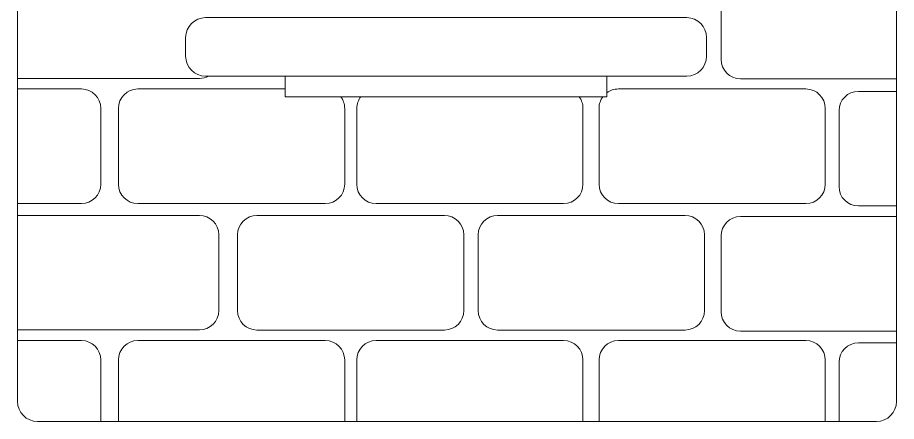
# Model space of a CAD drawing. Header units: millimetres. Extents: x -1420 to -489, y -454 to 898.
# Drawn here: x -1419.9 to -1197.8, y -35.5 to 66.4 of the extents above; entities that cross this region are included whole.
import ezdxf

# ---------------------------------------------------------------- set-up
doc = ezdxf.new("R2010")
doc.units = ezdxf.units.MM
doc.header["$MEASUREMENT"] = 0
doc.layers.add('Layer 1', color=7, linetype='Continuous')

msp = doc.modelspace()

# ---------------------------------------------------------------- linework, layer by layer
at = {"layer": 'Layer 1', "color": 1, "lineweight": 20}
msp.add_open_spline([(-1202.8463, 264.5017), (-1202.8463, 264.5017), (-1414.8596, 264.5017), (-1414.8596, 264.5017), (-1414.8596, 264.5017), (-1417.6134, 264.5017), (-1419.8596, 262.2555), (-1419.8596, 259.5017), (-1419.8596, 259.5017), (-1419.8596, 259.5017), (-1419.8596, -30.4983), (-1419.8596, -30.4983), (-1419.8596, -30.4983), (-1419.8596, -33.2522), (-1417.6135, -35.4983), (-1414.8596, -35.4983), (-1414.8596, -35.4983), (-1414.8596, -35.4983), (-1202.8463, -35.4983), (-1202.8463, -35.4983), (-1202.8463, -35.4983), (-1200.0924, -35.4983), (-1197.8463, -33.2522), (-1197.8463, -30.4983), (-1197.8463, -30.4983), (-1197.8463, -30.4983), (-1197.8463, 259.5017), (-1197.8463, 259.5017), (-1197.8463, 259.5017), (-1197.8463, 262.2556), (-1200.0924, 264.5017), (-1202.8463, 264.5017)], degree=3, knots=[0, 0, 0, 0, 0.11111111, 0.11111111, 0.11111111, 0.11111111, 0.22222222, 0.22222222, 0.22222222, 0.22222222, 0.33333333, 0.33333333, 0.33333333, 0.33333333, 0.44444444, 0.44444444, 0.44444444, 0.44444444, 0.55555556, 0.55555556, 0.55555556, 0.55555556, 0.66666667, 0.66666667, 0.66666667, 0.66666667, 0.77777778, 0.77777778, 0.77777778, 0.77777778, 1, 1, 1, 1], dxfattribs=at)
at = {"layer": 'Layer 1', "lineweight": 20}
for points, knots in [([(-1197.8463, 79.9271), (-1197.8463, 79.9271), (-1237.2498, 79.9271), (-1237.2498, 79.9271), (-1237.2498, 79.9271), (-1239.9486, 79.9271), (-1242.1498, 77.7259), (-1242.1498, 75.0271), (-1242.1498, 75.0271), (-1242.1498, 75.0271), (-1242.1498, 55.8992), (-1242.1498, 55.8992), (-1242.1498, 55.8992), (-1242.1497, 53.2004), (-1239.9486, 50.9993), (-1237.2498, 50.9993), (-1237.2498, 50.9993), (-1237.2498, 50.9993), (-1197.8463, 50.9993), (-1197.8463, 50.9993)], [0, 0, 0, 0, 0.16666667, 0.16666667, 0.16666667, 0.16666667, 0.33333333, 0.33333333, 0.33333333, 0.33333333, 0.5, 0.5, 0.5, 0.5, 0.66666667, 0.66666667, 0.66666667, 0.66666667, 1, 1, 1, 1]), ([(-1372.3997, 66.4351), (-1372.3997, 66.4351), (-1250.8134, 66.4351), (-1250.8134, 66.4351), (-1250.8134, 66.4351), (-1248.0595, 66.4351), (-1245.8134, 64.189), (-1245.8134, 61.4351), (-1245.8134, 61.4351), (-1245.8134, 61.4351), (-1245.8134, 56.6739), (-1245.8134, 56.6739), (-1245.8134, 56.6739), (-1245.8134, 53.92), (-1248.0595, 51.674), (-1250.8134, 51.674), (-1250.8134, 51.674), (-1250.8134, 51.674), (-1372.3997, 51.6739), (-1372.3997, 51.6739), (-1372.3997, 51.6739), (-1375.1536, 51.6739), (-1377.3997, 53.92), (-1377.3997, 56.6739), (-1377.3997, 56.6739), (-1377.3997, 56.6739), (-1377.3997, 61.4351), (-1377.3997, 61.4351), (-1377.3997, 61.4351), (-1377.3997, 64.189), (-1375.1536, 66.4351), (-1372.3997, 66.4351)], [0, 0, 0, 0, 0.11111111, 0.11111111, 0.11111111, 0.11111111, 0.22222222, 0.22222222, 0.22222222, 0.22222222, 0.33333333, 0.33333333, 0.33333333, 0.33333333, 0.44444444, 0.44444444, 0.44444444, 0.44444444, 0.55555556, 0.55555556, 0.55555556, 0.55555556, 0.66666667, 0.66666667, 0.66666667, 0.66666667, 0.77777778, 0.77777778, 0.77777778, 0.77777778, 1, 1, 1, 1]), ([(-1419.8596, 51.093), (-1419.8596, 51.093), (-1373.9262, 51.093), (-1373.9262, 51.093), (-1373.9262, 51.093), (-1373.0919, 51.093), (-1372.3049, 51.3035), (-1371.616, 51.6739)], [0, 0, 0, 0, 0.33333333, 0.33333333, 0.33333333, 0.33333333, 1, 1, 1, 1]), ([(-1419.8596, 48.4208), (-1419.8596, 48.4208), (-1403.7262, 48.4208), (-1403.7262, 48.4208), (-1403.7262, 48.4208), (-1401.0274, 48.4208), (-1398.8262, 46.2196), (-1398.8262, 43.5208), (-1398.8262, 43.5208), (-1398.8262, 43.5208), (-1398.8262, 24.393), (-1398.8262, 24.393), (-1398.8262, 24.393), (-1398.8262, 21.6942), (-1401.0274, 19.493), (-1403.7262, 19.493), (-1403.7262, 19.493), (-1403.7262, 19.493), (-1419.8596, 19.493), (-1419.8596, 19.493)], [0, 0, 0, 0, 0.16666667, 0.16666667, 0.16666667, 0.16666667, 0.33333333, 0.33333333, 0.33333333, 0.33333333, 0.5, 0.5, 0.5, 0.5, 0.66666667, 0.66666667, 0.66666667, 0.66666667, 1, 1, 1, 1]), ([(-1352.2202, 48.4208), (-1352.2202, 48.4208), (-1389.4762, 48.4208), (-1389.4762, 48.4208), (-1389.4762, 48.4208), (-1392.175, 48.4208), (-1394.3762, 46.2196), (-1394.3762, 43.5208), (-1394.3762, 43.5208), (-1394.3762, 43.5208), (-1394.3762, 24.3929), (-1394.3762, 24.3929), (-1394.3762, 24.3929), (-1394.3761, 21.6941), (-1392.175, 19.493), (-1389.4762, 19.493), (-1389.4762, 19.493), (-1389.4762, 19.493), (-1342.1262, 19.493), (-1342.1262, 19.493), (-1342.1262, 19.493), (-1339.4274, 19.493), (-1337.2262, 21.6942), (-1337.2262, 24.393), (-1337.2262, 24.393), (-1337.2262, 24.393), (-1337.2262, 43.5208), (-1337.2262, 43.5208), (-1337.2262, 43.5208), (-1337.2262, 44.6284), (-1337.597, 45.6525), (-1338.2208, 46.4746)], [0, 0, 0, 0, 0.11111111, 0.11111111, 0.11111111, 0.11111111, 0.22222222, 0.22222222, 0.22222222, 0.22222222, 0.33333333, 0.33333333, 0.33333333, 0.33333333, 0.44444444, 0.44444444, 0.44444444, 0.44444444, 0.55555556, 0.55555556, 0.55555556, 0.55555556, 0.66666667, 0.66666667, 0.66666667, 0.66666667, 0.77777778, 0.77777778, 0.77777778, 0.77777778, 1, 1, 1, 1]), ([(-1271.9815, 46.4747), (-1272.6053, 45.6524), (-1272.9762, 44.6285), (-1272.9762, 43.5208), (-1272.9762, 43.5208), (-1272.9762, 43.5208), (-1272.9762, 24.3929), (-1272.9762, 24.3929), (-1272.9762, 24.3929), (-1272.9761, 21.6941), (-1270.775, 19.493), (-1268.0762, 19.493), (-1268.0762, 19.493), (-1268.0762, 19.493), (-1220.7262, 19.493), (-1220.7262, 19.493), (-1220.7262, 19.493), (-1218.0274, 19.493), (-1215.8262, 21.6942), (-1215.8262, 24.393), (-1215.8262, 24.393), (-1215.8262, 24.393), (-1215.8262, 43.5208), (-1215.8262, 43.5208), (-1215.8262, 43.5208), (-1215.8262, 46.2196), (-1218.0274, 48.4208), (-1220.7262, 48.4208), (-1220.7262, 48.4208), (-1220.7262, 48.4208), (-1268.0762, 48.4208), (-1268.0762, 48.4208), (-1268.0762, 48.4208), (-1269.1674, 48.4208), (-1270.1773, 48.061), (-1270.9931, 47.4539)], [0, 0, 0, 0, 0.1, 0.1, 0.1, 0.1, 0.2, 0.2, 0.2, 0.2, 0.3, 0.3, 0.3, 0.3, 0.4, 0.4, 0.4, 0.4, 0.5, 0.5, 0.5, 0.5, 0.6, 0.6, 0.6, 0.6, 0.7, 0.7, 0.7, 0.7, 0.8, 0.8, 0.8, 0.8, 1, 1, 1, 1]), ([(-1197.8463, 47.8271), (-1197.8463, 47.8271), (-1207.4498, 47.8271), (-1207.4498, 47.8271), (-1207.4498, 47.8271), (-1210.1486, 47.8271), (-1212.3498, 45.6259), (-1212.3498, 42.9271), (-1212.3498, 42.9271), (-1212.3498, 42.9271), (-1212.3498, 23.7992), (-1212.3498, 23.7992), (-1212.3498, 23.7992), (-1212.3497, 21.1004), (-1210.1486, 18.8993), (-1207.4498, 18.8993), (-1207.4498, 18.8993), (-1207.4498, 18.8993), (-1197.8463, 18.8993), (-1197.8463, 18.8993)], [0, 0, 0, 0, 0.16666667, 0.16666667, 0.16666667, 0.16666667, 0.33333333, 0.33333333, 0.33333333, 0.33333333, 0.5, 0.5, 0.5, 0.5, 0.66666667, 0.66666667, 0.66666667, 0.66666667, 1, 1, 1, 1]), ([(-1278.0208, 46.4746), (-1277.397, 45.6525), (-1277.0262, 44.6284), (-1277.0262, 43.5208), (-1277.0262, 43.5208), (-1277.0262, 43.5208), (-1277.0262, 24.393), (-1277.0262, 24.393), (-1277.0262, 24.393), (-1277.0262, 21.6942), (-1279.2274, 19.493), (-1281.9262, 19.493), (-1281.9262, 19.493), (-1281.9262, 19.493), (-1329.2762, 19.493), (-1329.2762, 19.493), (-1329.2762, 19.493), (-1331.975, 19.493), (-1334.1761, 21.6941), (-1334.1762, 24.3929), (-1334.1762, 24.3929), (-1334.1762, 24.3929), (-1334.1762, 43.5208), (-1334.1762, 43.5208), (-1334.1762, 43.5208), (-1334.1762, 44.6285), (-1333.8054, 45.6525), (-1333.1816, 46.4746)], [0, 0, 0, 0, 0.125, 0.125, 0.125, 0.125, 0.25, 0.25, 0.25, 0.25, 0.375, 0.375, 0.375, 0.375, 0.5, 0.5, 0.5, 0.5, 0.625, 0.625, 0.625, 0.625, 0.75, 0.75, 0.75, 0.75, 1, 1, 1, 1]), ([(-1419.8596, 16.5208), (-1419.8596, 16.5208), (-1373.9262, 16.5208), (-1373.9262, 16.5208), (-1373.9262, 16.5208), (-1371.2274, 16.5208), (-1369.0262, 14.3196), (-1369.0262, 11.6208), (-1369.0262, 11.6208), (-1369.0262, 11.6208), (-1369.0262, -7.507), (-1369.0262, -7.507), (-1369.0262, -7.507), (-1369.0262, -10.2058), (-1371.2274, -12.407), (-1373.9262, -12.407), (-1373.9262, -12.407), (-1373.9262, -12.407), (-1419.8596, -12.407), (-1419.8596, -12.407)], [0, 0, 0, 0, 0.16666667, 0.16666667, 0.16666667, 0.16666667, 0.33333333, 0.33333333, 0.33333333, 0.33333333, 0.5, 0.5, 0.5, 0.5, 0.66666667, 0.66666667, 0.66666667, 0.66666667, 1, 1, 1, 1]), ([(-1359.3915, 16.4944), (-1359.3915, 16.4944), (-1312.0415, 16.4944), (-1312.0415, 16.4944), (-1312.0415, 16.4944), (-1309.3427, 16.4944), (-1307.1415, 14.2932), (-1307.1415, 11.5944), (-1307.1415, 11.5944), (-1307.1415, 11.5944), (-1307.1415, -7.5334), (-1307.1415, -7.5334), (-1307.1415, -7.5334), (-1307.1415, -10.2322), (-1309.3427, -12.4334), (-1312.0415, -12.4334), (-1312.0415, -12.4334), (-1312.0415, -12.4334), (-1359.3915, -12.4334), (-1359.3915, -12.4334), (-1359.3915, -12.4334), (-1362.0903, -12.4334), (-1364.2914, -10.2323), (-1364.2915, -7.5335), (-1364.2915, -7.5335), (-1364.2915, -7.5335), (-1364.2915, 11.5944), (-1364.2915, 11.5944), (-1364.2915, 11.5944), (-1364.2915, 14.2932), (-1362.0903, 16.4944), (-1359.3915, 16.4944)], [0, 0, 0, 0, 0.11111111, 0.11111111, 0.11111111, 0.11111111, 0.22222222, 0.22222222, 0.22222222, 0.22222222, 0.33333333, 0.33333333, 0.33333333, 0.33333333, 0.44444444, 0.44444444, 0.44444444, 0.44444444, 0.55555556, 0.55555556, 0.55555556, 0.55555556, 0.66666667, 0.66666667, 0.66666667, 0.66666667, 0.77777778, 0.77777778, 0.77777778, 0.77777778, 1, 1, 1, 1]), ([(-1298.5915, 16.4944), (-1298.5915, 16.4944), (-1251.2415, 16.4944), (-1251.2415, 16.4944), (-1251.2415, 16.4944), (-1248.5427, 16.4944), (-1246.3415, 14.2932), (-1246.3415, 11.5944), (-1246.3415, 11.5944), (-1246.3415, 11.5944), (-1246.3415, -7.5334), (-1246.3415, -7.5334), (-1246.3415, -7.5334), (-1246.3415, -10.2322), (-1248.5427, -12.4334), (-1251.2415, -12.4334), (-1251.2415, -12.4334), (-1251.2415, -12.4334), (-1298.5915, -12.4334), (-1298.5915, -12.4334), (-1298.5915, -12.4334), (-1301.2903, -12.4334), (-1303.4914, -10.2323), (-1303.4915, -7.5335), (-1303.4915, -7.5335), (-1303.4915, -7.5335), (-1303.4915, 11.5944), (-1303.4915, 11.5944), (-1303.4915, 11.5944), (-1303.4915, 14.2932), (-1301.2903, 16.4944), (-1298.5915, 16.4944)], [0, 0, 0, 0, 0.11111111, 0.11111111, 0.11111111, 0.11111111, 0.22222222, 0.22222222, 0.22222222, 0.22222222, 0.33333333, 0.33333333, 0.33333333, 0.33333333, 0.44444444, 0.44444444, 0.44444444, 0.44444444, 0.55555556, 0.55555556, 0.55555556, 0.55555556, 0.66666667, 0.66666667, 0.66666667, 0.66666667, 0.77777778, 0.77777778, 0.77777778, 0.77777778, 1, 1, 1, 1]), ([(-1197.8463, 16.2271), (-1197.8463, 16.2271), (-1237.2498, 16.2271), (-1237.2498, 16.2271), (-1237.2498, 16.2271), (-1239.9486, 16.2271), (-1242.1498, 14.0259), (-1242.1498, 11.3271), (-1242.1498, 11.3271), (-1242.1498, 11.3271), (-1242.1498, -7.8008), (-1242.1498, -7.8008), (-1242.1498, -7.8008), (-1242.1497, -10.4996), (-1239.9486, -12.7007), (-1237.2498, -12.7007), (-1237.2498, -12.7007), (-1237.2498, -12.7007), (-1197.8463, -12.7007), (-1197.8463, -12.7007)], [0, 0, 0, 0, 0.16666667, 0.16666667, 0.16666667, 0.16666667, 0.33333333, 0.33333333, 0.33333333, 0.33333333, 0.5, 0.5, 0.5, 0.5, 0.66666667, 0.66666667, 0.66666667, 0.66666667, 1, 1, 1, 1]), ([(-1398.8262, -35.4984), (-1398.8262, -35.4984), (-1398.8262, -19.9792), (-1398.8262, -19.9792), (-1398.8262, -19.9792), (-1398.8262, -17.2804), (-1401.0274, -15.0792), (-1403.7262, -15.0792), (-1403.7262, -15.0792), (-1403.7262, -15.0792), (-1419.8596, -15.0792), (-1419.8596, -15.0792)], [0, 0, 0, 0, 0.25, 0.25, 0.25, 0.25, 0.5, 0.5, 0.5, 0.5, 1, 1, 1, 1]), ([(-1337.2262, -35.4984), (-1337.2262, -35.4984), (-1337.2262, -19.9792), (-1337.2262, -19.9792), (-1337.2262, -19.9792), (-1337.2262, -17.2804), (-1339.4274, -15.0792), (-1342.1262, -15.0792), (-1342.1262, -15.0792), (-1342.1262, -15.0792), (-1389.4762, -15.0792), (-1389.4762, -15.0792), (-1389.4762, -15.0792), (-1392.175, -15.0792), (-1394.3762, -17.2804), (-1394.3762, -19.9792), (-1394.3762, -19.9792), (-1394.3762, -19.9792), (-1394.3762, -35.4984), (-1394.3762, -35.4984)], [0, 0, 0, 0, 0.16666667, 0.16666667, 0.16666667, 0.16666667, 0.33333333, 0.33333333, 0.33333333, 0.33333333, 0.5, 0.5, 0.5, 0.5, 0.66666667, 0.66666667, 0.66666667, 0.66666667, 1, 1, 1, 1]), ([(-1277.0262, -35.4984), (-1277.0262, -35.4984), (-1277.0262, -19.9792), (-1277.0262, -19.9792), (-1277.0262, -19.9792), (-1277.0262, -17.2804), (-1279.2274, -15.0792), (-1281.9262, -15.0792), (-1281.9262, -15.0792), (-1281.9262, -15.0792), (-1329.2762, -15.0792), (-1329.2762, -15.0792), (-1329.2762, -15.0792), (-1331.975, -15.0792), (-1334.1762, -17.2804), (-1334.1762, -19.9792), (-1334.1762, -19.9792), (-1334.1762, -19.9792), (-1334.1762, -35.4984), (-1334.1762, -35.4984)], [0, 0, 0, 0, 0.16666667, 0.16666667, 0.16666667, 0.16666667, 0.33333333, 0.33333333, 0.33333333, 0.33333333, 0.5, 0.5, 0.5, 0.5, 0.66666667, 0.66666667, 0.66666667, 0.66666667, 1, 1, 1, 1]), ([(-1215.8262, -35.4984), (-1215.8262, -35.4984), (-1215.8262, -19.9792), (-1215.8262, -19.9792), (-1215.8262, -19.9792), (-1215.8262, -17.2804), (-1218.0274, -15.0792), (-1220.7262, -15.0792), (-1220.7262, -15.0792), (-1220.7262, -15.0792), (-1268.0762, -15.0792), (-1268.0762, -15.0792), (-1268.0762, -15.0792), (-1270.775, -15.0792), (-1272.9762, -17.2804), (-1272.9762, -19.9792), (-1272.9762, -19.9792), (-1272.9762, -19.9792), (-1272.9762, -35.4984), (-1272.9762, -35.4984)], [0, 0, 0, 0, 0.16666667, 0.16666667, 0.16666667, 0.16666667, 0.33333333, 0.33333333, 0.33333333, 0.33333333, 0.5, 0.5, 0.5, 0.5, 0.66666667, 0.66666667, 0.66666667, 0.66666667, 1, 1, 1, 1]), ([(-1197.8463, -15.6729), (-1197.8463, -15.6729), (-1207.4498, -15.6729), (-1207.4498, -15.6729), (-1207.4498, -15.6729), (-1210.1486, -15.6729), (-1212.3498, -17.8741), (-1212.3498, -20.5729), (-1212.3498, -20.5729), (-1212.3498, -20.5729), (-1212.3498, -35.4983), (-1212.3498, -35.4983)], [0, 0, 0, 0, 0.25, 0.25, 0.25, 0.25, 0.5, 0.5, 0.5, 0.5, 1, 1, 1, 1])]:
    msp.add_open_spline(points, degree=3, knots=knots, dxfattribs=at)
for points in [[(-1352.2202, 46.4746), (-1352.2202, 46.4746), (-1352.2202, 51.6933), (-1352.2202, 51.6933)], [(-1270.9931, 46.4746), (-1270.9931, 46.4746), (-1270.9931, 51.6933), (-1270.9931, 51.6933)], [(-1352.2202, 46.4746), (-1352.2202, 46.4746), (-1270.9931, 46.4746), (-1270.9931, 46.4746)]]:
    msp.add_open_spline(points, degree=3, dxfattribs=at)

doc.saveas('drawing.dxf')
